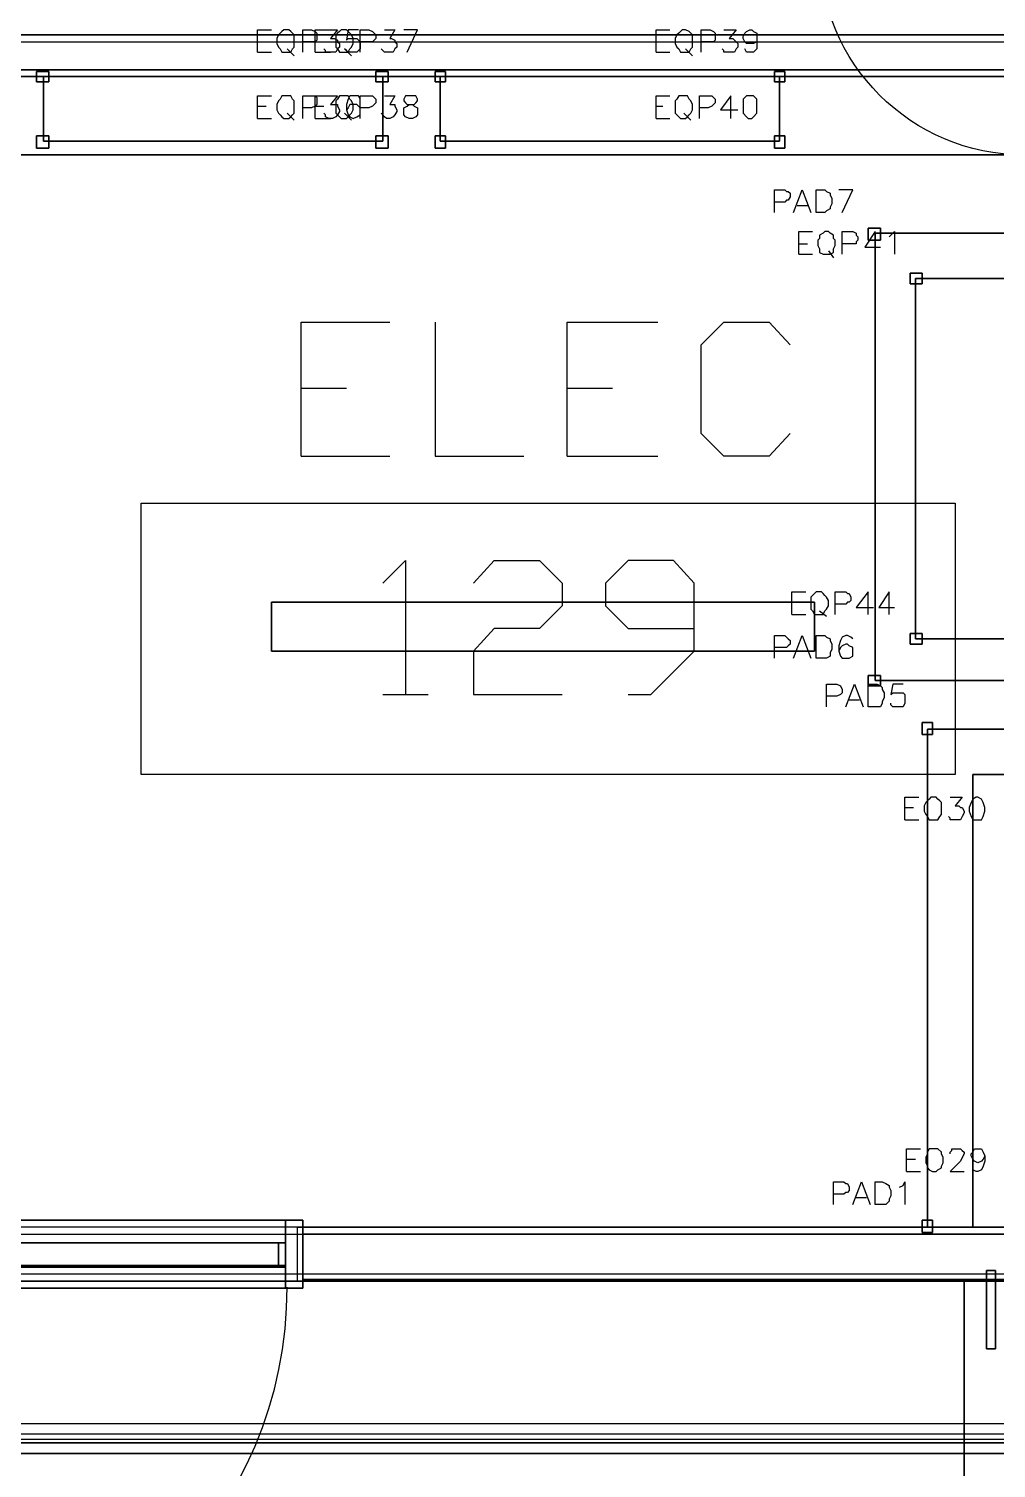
# Model space of a CAD drawing. Header units: metres. Extents: x 114 to 218, y 8 to 180.
# Drawn here: x 156.55 to 165.1, y 65.47 to 78.19 of the extents above; entities that cross this region are included whole.
import ezdxf

# ---------------------------------------------------------------- set-up
doc = ezdxf.new("R2010")
doc.units = ezdxf.units.M
doc.header["$MEASUREMENT"] = 0
for name, color, linetype in [('_Route', 7, 'Continuous'), ('A-2D-AREA-IDEN', 7, 'Continuous'), ('A-2D-DOOR', 7, 'Continuous'), ('A-2D-GLAZ', 7, 'Continuous'), ('A-2D-I-WALL', 7, 'Continuous'), ('A-3D-DOOR', 7, 'Continuous'), ('A-3D-DOOR-FRAM', 7, 'Continuous'), ('A-3D-GLAZ-CURT', 7, 'Continuous'), ('A-3D-I-WALL', 7, 'Continuous'), ('E-EQUIP', 7, 'Continuous'), ('E-EQUIP-PAD', 7, 'Continuous'), ('E-LIGHT', 7, 'Continuous'), ('E-LIGHT-CLRANCE', 7, 'Continuous'), ('E-TFP-EQUIP', 7, 'Continuous'), ('E-TFP-EQUIP PAD', 7, 'Continuous'), ('E-TFP-EQUIP-OPENING', 7, 'Continuous'), ('PL-DHWR-Pipe', 7, 'Continuous'), ('PL-DHWR-Pipe_Fitting-Insulation', 7, 'Continuous'), ('S-3D-FTNG', 7, 'Continuous'), ('S-3D-PILR', 7, 'Continuous')]:
    doc.layers.add(name, color=color, linetype=linetype)

msp = doc.modelspace()

# ---------------------------------------------------------------- linework, layer by layer
at = {"layer": '_Route', "color": 4, "true_color": 0x00ffff}
msp.add_lwpolyline([(193.461, 85.456), (193.461, 85.071), (169.312, 85.071), (169.312, 65.721), (150.623, 65.721), (150.623, 77.227), (141.179, 77.227), (140.84, 77.227), (130.581, 77.227), (130.242, 77.227), (126.489, 77.227)], dxfattribs=at)
msp.add_lwpolyline([(193.461, 85.456), (193.461, 85.071), (169.312, 85.071), (169.312, 65.721), (150.623, 65.721), (150.623, 77.227), (141.179, 77.227), (140.84, 77.227), (130.581, 77.227), (130.242, 77.227), (126.489, 77.227)], dxfattribs=at)
at = {"layer": 'A-2D-AREA-IDEN', "color": 9, "true_color": 0xbababa}
for points in [[(158.96, 74.412), (158.96, 75.596), (159.744, 75.596)], [(160.144, 75.596), (160.144, 74.412), (160.929, 74.412)], [(161.313, 74.412), (161.313, 75.596), (162.113, 75.596)], [(163.282, 74.612), (163.098, 74.412), (162.698, 74.412), (162.498, 74.612), (162.498, 75.396), (162.698, 75.596), (163.098, 75.596), (163.282, 75.396)], [(158.96, 75.012), (159.36, 75.012)], [(161.313, 75.012), (161.713, 75.012)], [(158.96, 74.412), (159.744, 74.412)], [(161.313, 74.412), (162.113, 74.412)], [(164.743, 73.996), (164.743, 71.597), (157.545, 71.597), (157.545, 73.996), (164.743, 73.996)], [(159.683, 73.289), (159.883, 73.489), (159.883, 72.304)], [(160.483, 73.289), (160.667, 73.489), (161.067, 73.489), (161.267, 73.289), (161.267, 73.089), (161.067, 72.889), (160.667, 72.889), (160.483, 72.689), (160.483, 72.304), (161.267, 72.304)], [(161.852, 72.304), (162.052, 72.304), (162.436, 72.689), (162.436, 73.289), (162.252, 73.489), (161.852, 73.489), (161.652, 73.289), (161.652, 73.089), (161.852, 72.889), (162.436, 72.889)], [(159.683, 72.304), (160.083, 72.304)]]:
    msp.add_lwpolyline(points, dxfattribs=at)
at = {"layer": 'A-2D-DOOR', "color": 9, "true_color": 0xbababa}
msp.add_lwpolyline([(158.821, 67.059), (158.821, 67.659), (158.975, 67.659), (158.975, 67.059), (158.821, 67.059)], dxfattribs=at)
msp.add_arc((155.23, 67.067), 3.607, 270, 0, dxfattribs=at)
at = {"layer": 'A-2D-GLAZ', "color": 9, "true_color": 0xbababa}
msp.add_lwpolyline([(165.097, 66.521), (165.097, 67.213), (165.02, 67.213), (165.02, 66.521), (165.097, 66.521)], dxfattribs=at)
at = {"layer": 'A-2D-I-WALL', "color": 9, "true_color": 0xbababa}
for points in [[(150.684, 78.072), (165.589, 78.072)], [(154.668, 77.826), (167.466, 77.826)], [(154.791, 77.765), (167.389, 77.765)], [(167.389, 67.598), (158.975, 67.598)], [(167.466, 67.536), (158.975, 67.536)], [(177.741, 67.182), (158.975, 67.182)], [(158.975, 67.121), (177.741, 67.121)]]:
    msp.add_lwpolyline(points, dxfattribs=at)
at = {"layer": 'A-3D-DOOR', "color": 31, "true_color": 0xffbf7f}
for points in [[(155.222, 67.059), (155.222, 67.059), (158.821, 67.059), (155.222, 67.059), (155.222, 67.244), (158.821, 67.244), (155.222, 67.244), (155.222, 67.244)], [(158.821, 67.059), (158.821, 67.244), (158.821, 67.059)], [(158.821, 67.244), (158.821, 67.244)], [(158.821, 67.244), (158.821, 67.244)], [(158.821, 67.059), (158.821, 67.059)], [(158.821, 67.059), (158.821, 67.059)]]:
    msp.add_lwpolyline(points, dxfattribs=at)
at = {"layer": 'A-3D-DOOR-FRAM', "color": 31, "true_color": 0xffbf7f}
for points in [[(155.222, 67.659), (155.068, 67.659), (158.975, 67.659), (158.821, 67.659), (155.222, 67.659)], [(158.821, 67.059), (158.821, 67.659), (158.821, 67.059)], [(158.821, 67.659), (158.821, 67.659)], [(158.821, 67.659), (158.821, 67.659)], [(158.975, 67.059), (158.975, 67.659), (158.975, 67.059)], [(158.975, 67.659), (158.975, 67.659)], [(158.975, 67.659), (158.975, 67.659)], [(155.222, 67.259), (155.284, 67.259), (155.284, 67.459), (155.222, 67.459), (158.821, 67.459), (158.76, 67.459), (155.284, 67.459), (155.284, 67.259), (158.76, 67.259), (158.821, 67.259), (155.222, 67.259), (155.222, 67.459), (155.222, 67.259)], [(158.76, 67.259), (158.76, 67.459)], [(158.76, 67.459), (158.76, 67.259)], [(158.76, 67.459), (158.76, 67.459)], [(158.821, 67.459), (158.821, 67.259)], [(158.821, 67.259), (158.821, 67.459)], [(158.821, 67.459), (158.821, 67.459)], [(158.821, 67.459), (158.821, 67.459)], [(158.76, 67.259), (158.76, 67.259)], [(158.76, 67.259), (158.76, 67.259)], [(158.821, 67.259), (158.821, 67.259)], [(155.222, 67.059), (158.821, 67.059), (158.975, 67.059), (155.068, 67.059), (155.222, 67.059)], [(158.821, 67.059), (158.821, 67.059)], [(158.821, 67.059), (158.821, 67.059)], [(158.975, 67.059), (158.975, 67.059)], [(158.975, 67.059), (158.975, 67.059)]]:
    msp.add_lwpolyline(points, dxfattribs=at)
at = {"layer": 'A-3D-GLAZ-CURT', "color": 131, "true_color": 0x7fffff}
for points in [[(165.097, 67.213), (165.02, 67.213), (165.02, 66.521), (165.02, 67.213), (165.097, 67.213)], [(165.097, 66.521), (165.02, 66.521), (165.097, 66.521), (165.097, 67.213), (165.097, 66.521)], [(165.02, 67.213), (165.02, 67.213)], [(165.02, 67.213), (165.02, 67.213)], [(165.097, 67.213), (165.097, 67.213)], [(165.097, 67.213), (165.097, 67.213)], [(165.02, 66.521), (165.02, 66.521)], [(165.02, 66.521), (165.02, 66.521)], [(165.097, 66.521), (165.097, 66.521)]]:
    msp.add_lwpolyline(points, dxfattribs=at)
at = {"layer": 'A-3D-I-WALL', "color": 42, "true_color": 0xdda500}
for points in [[(165.528, 78.134), (155.284, 78.134), (154.791, 78.134), (154.73, 78.134), (154.668, 78.134), (154.068, 78.134), (154.068, 78.072), (154.668, 78.072), (154.791, 78.072), (165.528, 78.072), (165.528, 78.134)], [(165.528, 78.134), (154.791, 78.134), (154.791, 77.765), (165.528, 77.765), (165.528, 78.057), (165.528, 78.134), (165.528, 78.057), (165.528, 77.765), (154.791, 77.765), (154.791, 78.134), (165.528, 78.134)], [(154.791, 77.826), (154.791, 77.765), (165.528, 77.765), (165.528, 77.826), (154.791, 77.826)], [(165.482, 67.536), (165.482, 67.598), (154.791, 67.598), (154.791, 67.536), (165.482, 67.536)], [(165.482, 67.598), (154.791, 67.598)], [(158.929, 67.121), (158.929, 67.598), (155.114, 67.598)], [(158.929, 67.121), (158.929, 67.598), (165.482, 67.598), (165.482, 67.121)], [(158.929, 67.598), (158.929, 67.598)], [(154.068, 67.182), (154.007, 67.182), (154.007, 67.121), (154.068, 67.121), (154.791, 67.121), (165.482, 67.121), (165.482, 67.182), (154.791, 67.182), (154.668, 67.182), (154.068, 67.182)], [(154.791, 67.121), (155.068, 67.121), (154.791, 67.121), (155.114, 67.121), (158.929, 67.121), (165.482, 67.121), (158.975, 67.121), (165.482, 67.121), (154.791, 67.121)], [(158.929, 67.121), (158.929, 67.121)], [(165.482, 67.136), (158.975, 67.136), (158.975, 67.121), (158.975, 67.136), (165.482, 67.136)], [(158.975, 67.136), (158.975, 67.136)], [(158.975, 67.121), (158.975, 67.121)], [(158.975, 67.121), (158.975, 67.121)], [(165.312, 67.121), (164.82, 67.121)], [(164.82, 67.121), (165.312, 67.121)], [(164.82, 58.953), (164.82, 67.121), (164.82, 58.953)], [(164.82, 67.121), (164.82, 67.121)]]:
    msp.add_lwpolyline(points, dxfattribs=at)
at = {"layer": 'E-EQUIP', "color": 6, "true_color": 0xff00ff}
for points in [[(156.683, 77.765), (159.683, 77.765), (156.683, 77.765)], [(156.683, 77.196), (159.683, 77.196), (159.683, 77.765), (159.683, 77.196), (156.683, 77.196)], [(156.683, 77.765), (156.683, 77.196), (156.683, 77.765)], [(156.683, 77.765), (156.683, 77.765)], [(159.683, 77.765), (159.683, 77.765)], [(159.683, 77.765), (159.683, 77.765)], [(163.19, 77.765), (160.19, 77.765), (160.19, 77.196), (160.19, 77.765), (163.19, 77.765)], [(160.19, 77.765), (160.19, 77.765)], [(160.19, 77.765), (160.19, 77.765)], [(163.19, 77.196), (163.19, 77.765), (163.19, 77.196)], [(163.19, 77.765), (163.19, 77.765)], [(163.19, 77.765), (163.19, 77.765)], [(156.683, 77.196), (156.683, 77.196)], [(156.683, 77.196), (156.683, 77.196)], [(159.683, 77.196), (159.683, 77.196)], [(159.683, 77.196), (159.683, 77.196)], [(163.19, 77.196), (160.19, 77.196), (163.19, 77.196)], [(160.19, 77.196), (160.19, 77.196)], [(160.19, 77.196), (160.19, 77.196)], [(163.19, 77.196), (163.19, 77.196)], [(164.39, 72.797), (164.39, 75.981), (166.789, 75.981), (166.789, 72.797), (166.789, 75.981), (164.39, 75.981), (164.39, 72.797)], [(164.39, 75.981), (164.39, 75.981)], [(164.39, 75.981), (164.39, 75.981)], [(164.39, 72.797), (164.39, 75.981), (166.789, 75.981), (166.789, 72.797), (166.789, 75.981), (166.789, 75.981), (164.39, 75.981), (164.39, 72.797)], [(164.39, 75.981), (164.39, 75.981)], [(164.39, 75.981), (164.39, 75.981)], [(166.789, 72.797), (164.39, 72.797), (166.789, 72.797)], [(164.39, 72.797), (164.39, 72.797)], [(164.39, 72.797), (164.39, 72.797)], [(166.789, 72.797), (164.39, 72.797), (166.789, 72.797)], [(164.39, 72.797), (164.39, 72.797)], [(164.39, 72.797), (164.39, 72.797)], [(164.897, 67.598), (164.897, 71.597), (167.389, 71.597), (167.389, 67.598), (167.389, 71.597), (164.897, 71.597), (164.897, 67.598)], [(164.897, 71.597), (164.897, 71.597)], [(164.897, 71.597), (164.897, 71.597)], [(167.389, 67.598), (164.897, 67.598), (167.389, 67.598)], [(164.897, 67.598), (164.897, 67.598)], [(164.897, 67.598), (164.897, 67.598)]]:
    msp.add_lwpolyline(points, dxfattribs=at)
at = {"layer": 'E-EQUIP-PAD', "color": 8, "true_color": 0x767676}
for points in [[(164.036, 72.427), (164.036, 76.381), (167.389, 76.381), (167.389, 72.427), (167.389, 76.381), (164.036, 76.381), (164.036, 72.427)], [(164.036, 76.381), (164.036, 76.381)], [(164.036, 76.381), (164.036, 76.381)], [(167.389, 72.427), (164.036, 72.427), (167.389, 72.427)], [(164.036, 72.427), (164.036, 72.427)], [(164.036, 72.427), (164.036, 72.427)], [(167.389, 67.598), (164.497, 67.598), (164.497, 71.997), (167.389, 71.997), (164.497, 71.997), (164.497, 67.598), (167.389, 67.598)], [(164.497, 71.997), (164.497, 71.997)], [(164.497, 71.997), (164.497, 71.997)], [(164.497, 67.598), (164.497, 67.598)], [(164.497, 67.598), (164.497, 67.598)]]:
    msp.add_lwpolyline(points, dxfattribs=at)
at = {"layer": 'E-LIGHT', "color": 5, "true_color": 0x0000ff}
for points in [[(158.698, 73.12), (163.497, 73.12), (163.497, 72.689), (158.698, 72.689), (163.497, 72.689), (163.497, 73.12), (158.698, 73.12)], [(158.698, 72.689), (158.698, 73.12), (158.698, 72.689)], [(158.698, 73.12), (158.698, 73.12)], [(158.698, 73.12), (158.698, 73.12)], [(163.497, 73.12), (163.497, 73.12)], [(163.497, 73.12), (163.497, 73.12)], [(158.698, 72.689), (158.698, 72.689)], [(158.698, 72.689), (158.698, 72.689)], [(163.497, 72.689), (163.497, 72.689)], [(163.497, 72.689), (163.497, 72.689)]]:
    msp.add_lwpolyline(points, dxfattribs=at)
at = {"layer": 'E-LIGHT-CLRANCE', "color": 150, "true_color": 0x007fff}
for points in [[(158.698, 73.12), (163.497, 73.12), (163.497, 72.689), (158.698, 72.689), (163.497, 72.689), (163.497, 73.12), (158.698, 73.12)], [(158.698, 72.689), (158.698, 73.12), (158.698, 72.689)], [(158.698, 73.12), (158.698, 73.12)], [(158.698, 73.12), (158.698, 73.12)], [(163.497, 73.12), (163.497, 73.12)], [(163.497, 73.12), (163.497, 73.12)], [(158.698, 72.689), (158.698, 72.689)], [(158.698, 72.689), (158.698, 72.689)], [(163.497, 72.689), (163.497, 72.689)], [(163.497, 72.689), (163.497, 72.689)]]:
    msp.add_lwpolyline(points, dxfattribs=at)
at = {"layer": 'E-TFP-EQUIP', "color": 6, "true_color": 0xff00ff}
for points in [[(158.575, 77.98), (158.575, 78.18), (158.698, 78.18)], [(158.806, 78.18), (158.791, 78.165), (158.775, 78.149), (158.76, 78.134), (158.744, 78.103), (158.744, 78.057), (158.76, 78.026), (158.775, 78.011), (158.791, 77.98), (158.806, 77.98), (158.852, 77.98), (158.868, 77.98), (158.883, 78.011), (158.898, 78.026), (158.898, 78.057), (158.898, 78.103), (158.898, 78.134), (158.883, 78.149), (158.868, 78.165), (158.852, 78.18), (158.806, 78.18)], [(158.975, 77.98), (158.975, 78.18), (159.052, 78.18), (159.083, 78.165), (159.098, 78.149), (159.098, 78.134), (159.098, 78.103), (159.098, 78.088), (159.083, 78.072), (159.052, 78.072), (158.975, 78.072)], [(159.083, 77.98), (159.083, 78.18), (159.221, 78.18)], [(159.175, 78.18), (159.283, 78.18), (159.221, 78.103), (159.252, 78.103), (159.283, 78.088), (159.283, 78.072), (159.298, 78.057), (159.298, 78.026), (159.283, 78.011), (159.267, 77.98), (159.237, 77.98), (159.206, 77.98), (159.175, 77.98), (159.175, 77.996), (159.16, 78.011)], [(159.314, 78.18), (159.298, 78.165), (159.283, 78.149), (159.267, 78.134), (159.267, 78.103), (159.267, 78.057), (159.267, 78.026), (159.283, 78.011), (159.298, 77.98), (159.314, 77.98), (159.36, 77.98), (159.375, 77.98), (159.391, 78.011), (159.406, 78.026), (159.421, 78.057), (159.421, 78.103), (159.406, 78.134), (159.391, 78.149), (159.375, 78.165), (159.36, 78.18), (159.314, 78.18)], [(159.467, 78.18), (159.375, 78.18), (159.36, 78.088), (159.375, 78.103), (159.406, 78.103), (159.421, 78.103), (159.452, 78.103), (159.483, 78.072), (159.483, 78.057), (159.483, 78.026), (159.483, 78.011), (159.452, 77.98), (159.421, 77.98), (159.406, 77.98), (159.375, 77.98), (159.36, 77.996), (159.344, 78.011)], [(159.483, 77.98), (159.483, 78.18), (159.56, 78.18), (159.59, 78.165), (159.606, 78.149), (159.621, 78.134), (159.621, 78.103), (159.606, 78.088), (159.59, 78.072), (159.56, 78.072), (159.483, 78.072)], [(159.698, 78.18), (159.79, 78.18), (159.744, 78.103), (159.76, 78.103), (159.79, 78.088), (159.79, 78.072), (159.806, 78.057), (159.806, 78.026), (159.79, 78.011), (159.775, 77.98), (159.744, 77.98), (159.714, 77.98), (159.698, 77.98), (159.683, 77.996), (159.667, 78.011)], [(159.898, 77.98), (159.99, 78.18), (159.867, 78.18)], [(162.098, 77.98), (162.098, 78.18), (162.221, 78.18)], [(162.328, 78.18), (162.313, 78.165), (162.298, 78.149), (162.282, 78.134), (162.267, 78.103), (162.267, 78.057), (162.282, 78.026), (162.298, 78.011), (162.313, 77.98), (162.328, 77.98), (162.359, 77.98), (162.39, 77.98), (162.405, 78.011), (162.421, 78.026), (162.421, 78.057), (162.421, 78.103), (162.421, 78.134), (162.405, 78.149), (162.39, 78.165), (162.359, 78.18), (162.328, 78.18)], [(162.498, 77.98), (162.498, 78.18), (162.575, 78.18), (162.605, 78.165), (162.621, 78.149), (162.621, 78.134), (162.621, 78.103), (162.621, 78.088), (162.605, 78.072), (162.575, 78.072), (162.498, 78.072)], [(162.698, 78.18), (162.805, 78.18), (162.744, 78.103), (162.775, 78.103), (162.79, 78.088), (162.805, 78.072), (162.821, 78.057), (162.821, 78.026), (162.805, 78.011), (162.79, 77.98), (162.759, 77.98), (162.728, 77.98), (162.698, 77.98), (162.698, 77.996), (162.682, 78.011)], [(162.99, 78.103), (162.99, 78.072), (162.959, 78.057), (162.944, 78.057), (162.928, 78.057), (162.898, 78.057), (162.882, 78.072), (162.867, 78.103), (162.867, 78.119), (162.882, 78.149), (162.898, 78.165), (162.928, 78.18), (162.944, 78.18), (162.959, 78.165), (162.99, 78.149), (162.99, 78.103), (162.99, 78.057), (162.99, 78.011), (162.959, 77.98), (162.944, 77.98), (162.913, 77.98), (162.898, 77.98), (162.882, 78.011)], [(158.575, 78.072), (158.652, 78.072)], [(158.575, 77.98), (158.698, 77.98)], [(158.837, 78.011), (158.898, 77.949)], [(159.083, 78.072), (159.16, 78.072)], [(159.083, 77.98), (159.221, 77.98)], [(159.344, 78.011), (159.406, 77.949)], [(162.098, 78.072), (162.175, 78.072)], [(162.098, 77.98), (162.221, 77.98)], [(162.359, 78.011), (162.421, 77.949)], [(156.729, 77.811), (156.622, 77.811), (156.622, 77.719), (156.622, 77.811), (156.729, 77.811)], [(156.622, 77.811), (156.622, 77.811)], [(156.622, 77.811), (156.622, 77.811)], [(156.729, 77.719), (156.729, 77.811), (156.729, 77.719)], [(156.729, 77.811), (156.729, 77.811)], [(156.729, 77.811), (156.729, 77.811)], [(159.729, 77.811), (159.621, 77.811), (159.621, 77.719), (159.621, 77.811), (159.729, 77.811)], [(159.621, 77.811), (159.621, 77.811)], [(159.621, 77.811), (159.621, 77.811)], [(159.729, 77.719), (159.729, 77.811), (159.729, 77.719)], [(159.729, 77.811), (159.729, 77.811)], [(159.729, 77.811), (159.729, 77.811)], [(160.237, 77.811), (160.144, 77.811), (160.144, 77.719), (160.144, 77.811), (160.237, 77.811)], [(160.144, 77.811), (160.144, 77.811)], [(160.144, 77.811), (160.144, 77.811)], [(160.237, 77.719), (160.237, 77.811), (160.237, 77.719)], [(160.237, 77.811), (160.237, 77.811)], [(160.237, 77.811), (160.237, 77.811)], [(163.236, 77.811), (163.144, 77.811), (163.144, 77.719), (163.144, 77.811), (163.236, 77.811)], [(163.144, 77.811), (163.144, 77.811)], [(163.144, 77.811), (163.144, 77.811)], [(163.236, 77.719), (163.236, 77.811), (163.236, 77.719)], [(163.236, 77.811), (163.236, 77.811)], [(163.236, 77.811), (163.236, 77.811)], [(156.729, 77.719), (156.622, 77.719), (156.729, 77.719)], [(156.622, 77.719), (156.622, 77.719)], [(156.622, 77.719), (156.622, 77.719)], [(156.729, 77.719), (156.729, 77.719)], [(159.729, 77.719), (159.621, 77.719), (159.729, 77.719)], [(159.621, 77.719), (159.621, 77.719)], [(159.621, 77.719), (159.621, 77.719)], [(159.729, 77.719), (159.729, 77.719)], [(160.237, 77.719), (160.144, 77.719), (160.237, 77.719)], [(160.144, 77.719), (160.144, 77.719)], [(160.144, 77.719), (160.144, 77.719)], [(160.237, 77.719), (160.237, 77.719)], [(163.236, 77.719), (163.144, 77.719), (163.236, 77.719)], [(163.144, 77.719), (163.144, 77.719)], [(163.144, 77.719), (163.144, 77.719)], [(163.236, 77.719), (163.236, 77.719)], [(158.575, 77.396), (158.575, 77.596), (158.698, 77.596)], [(158.575, 77.503), (158.652, 77.503)], [(158.806, 77.596), (158.791, 77.596), (158.775, 77.565), (158.76, 77.55), (158.744, 77.519), (158.744, 77.473), (158.76, 77.442), (158.775, 77.426), (158.791, 77.411), (158.806, 77.396), (158.852, 77.396), (158.868, 77.411), (158.883, 77.426), (158.898, 77.442), (158.898, 77.473), (158.898, 77.519), (158.898, 77.55), (158.883, 77.565), (158.868, 77.596), (158.852, 77.596), (158.806, 77.596)], [(158.975, 77.396), (158.975, 77.596), (159.052, 77.596), (159.083, 77.596), (159.098, 77.58), (159.098, 77.565), (159.098, 77.534), (159.098, 77.519), (159.083, 77.503), (159.052, 77.488), (158.975, 77.488)], [(159.083, 77.396), (159.083, 77.596), (159.221, 77.596)], [(159.083, 77.503), (159.16, 77.503)], [(159.175, 77.596), (159.283, 77.596), (159.221, 77.519), (159.252, 77.519), (159.283, 77.519), (159.283, 77.503), (159.298, 77.473), (159.298, 77.457), (159.283, 77.426), (159.267, 77.411), (159.237, 77.396), (159.206, 77.396), (159.175, 77.411), (159.175, 77.426), (159.16, 77.442)], [(159.314, 77.596), (159.298, 77.596), (159.283, 77.565), (159.267, 77.55), (159.267, 77.519), (159.267, 77.473), (159.267, 77.442), (159.283, 77.426), (159.298, 77.411), (159.314, 77.396), (159.36, 77.396), (159.375, 77.411), (159.391, 77.426), (159.406, 77.442), (159.421, 77.473), (159.421, 77.519), (159.406, 77.55), (159.391, 77.565), (159.375, 77.596), (159.36, 77.596), (159.314, 77.596)], [(159.483, 77.565), (159.467, 77.596), (159.437, 77.596), (159.421, 77.596), (159.391, 77.596), (159.375, 77.565), (159.36, 77.519), (159.36, 77.473), (159.375, 77.426), (159.391, 77.411), (159.421, 77.396), (159.452, 77.411), (159.483, 77.426), (159.483, 77.457), (159.483, 77.473), (159.483, 77.488), (159.452, 77.519), (159.421, 77.519), (159.391, 77.519), (159.375, 77.488), (159.36, 77.473)], [(159.483, 77.396), (159.483, 77.596), (159.56, 77.596), (159.59, 77.596), (159.606, 77.58), (159.621, 77.565), (159.621, 77.534), (159.606, 77.519), (159.59, 77.503), (159.56, 77.488), (159.483, 77.488)], [(159.698, 77.596), (159.79, 77.596), (159.744, 77.519), (159.76, 77.519), (159.79, 77.519), (159.79, 77.503), (159.806, 77.473), (159.806, 77.457), (159.79, 77.426), (159.775, 77.411), (159.744, 77.396), (159.714, 77.396), (159.698, 77.411), (159.683, 77.426), (159.667, 77.442)], [(159.914, 77.596), (159.883, 77.596), (159.867, 77.565), (159.867, 77.55), (159.883, 77.534), (159.898, 77.519), (159.944, 77.519), (159.96, 77.503), (159.99, 77.488), (159.99, 77.473), (159.99, 77.442), (159.99, 77.426), (159.975, 77.411), (159.944, 77.396), (159.914, 77.396), (159.883, 77.411), (159.867, 77.426), (159.867, 77.442), (159.867, 77.473), (159.867, 77.488), (159.898, 77.503), (159.914, 77.519), (159.96, 77.519), (159.975, 77.534), (159.99, 77.55), (159.99, 77.565), (159.975, 77.596), (159.944, 77.596), (159.914, 77.596)], [(162.098, 77.396), (162.098, 77.596), (162.221, 77.596)], [(162.098, 77.503), (162.159, 77.503)], [(162.313, 77.596), (162.298, 77.596), (162.282, 77.565), (162.267, 77.55), (162.267, 77.519), (162.267, 77.473), (162.267, 77.442), (162.282, 77.426), (162.298, 77.411), (162.313, 77.396), (162.359, 77.396), (162.375, 77.411), (162.39, 77.426), (162.405, 77.442), (162.421, 77.473), (162.421, 77.519), (162.405, 77.55), (162.39, 77.565), (162.375, 77.596), (162.359, 77.596), (162.313, 77.596)], [(162.482, 77.396), (162.482, 77.596), (162.559, 77.596), (162.59, 77.596), (162.605, 77.58), (162.621, 77.565), (162.621, 77.534), (162.605, 77.519), (162.59, 77.503), (162.559, 77.488), (162.482, 77.488)], [(162.759, 77.396), (162.759, 77.596), (162.667, 77.473), (162.821, 77.473)], [(162.913, 77.596), (162.898, 77.596), (162.867, 77.565), (162.867, 77.519), (162.867, 77.488), (162.867, 77.442), (162.898, 77.411), (162.913, 77.396), (162.944, 77.396), (162.959, 77.411), (162.99, 77.442), (162.99, 77.488), (162.99, 77.519), (162.99, 77.565), (162.959, 77.596), (162.944, 77.596), (162.913, 77.596)], [(158.575, 77.396), (158.698, 77.396)], [(158.837, 77.442), (158.898, 77.38)], [(159.083, 77.396), (159.221, 77.396)], [(159.344, 77.442), (159.406, 77.38)], [(162.098, 77.396), (162.221, 77.396)], [(162.344, 77.442), (162.405, 77.38)], [(156.729, 77.242), (156.622, 77.242), (156.622, 77.134), (156.622, 77.242), (156.729, 77.242)], [(156.622, 77.242), (156.622, 77.242)], [(156.622, 77.242), (156.622, 77.242)], [(156.729, 77.134), (156.729, 77.242), (156.729, 77.134)], [(156.729, 77.242), (156.729, 77.242)], [(156.729, 77.242), (156.729, 77.242)], [(159.729, 77.242), (159.621, 77.242), (159.621, 77.134), (159.621, 77.242), (159.729, 77.242)], [(159.621, 77.242), (159.621, 77.242)], [(159.621, 77.242), (159.621, 77.242)], [(159.729, 77.134), (159.729, 77.242), (159.729, 77.134)], [(159.729, 77.242), (159.729, 77.242)], [(159.729, 77.242), (159.729, 77.242)], [(160.237, 77.242), (160.144, 77.242), (160.144, 77.134), (160.144, 77.242), (160.237, 77.242)], [(160.144, 77.242), (160.144, 77.242)], [(160.144, 77.242), (160.144, 77.242)], [(160.237, 77.134), (160.237, 77.242), (160.237, 77.134)], [(160.237, 77.242), (160.237, 77.242)], [(160.237, 77.242), (160.237, 77.242)], [(163.236, 77.242), (163.144, 77.242), (163.144, 77.134), (163.144, 77.242), (163.236, 77.242)], [(163.144, 77.242), (163.144, 77.242)], [(163.144, 77.242), (163.144, 77.242)], [(163.236, 77.134), (163.236, 77.242), (163.236, 77.134)], [(163.236, 77.242), (163.236, 77.242)], [(163.236, 77.242), (163.236, 77.242)], [(156.729, 77.134), (156.622, 77.134), (156.729, 77.134)], [(156.622, 77.134), (156.622, 77.134)], [(156.622, 77.134), (156.622, 77.134)], [(156.729, 77.134), (156.729, 77.134)], [(159.729, 77.134), (159.621, 77.134), (159.729, 77.134)], [(159.621, 77.134), (159.621, 77.134)], [(159.621, 77.134), (159.621, 77.134)], [(159.729, 77.134), (159.729, 77.134)], [(160.237, 77.134), (160.144, 77.134), (160.237, 77.134)], [(160.144, 77.134), (160.144, 77.134)], [(160.144, 77.134), (160.144, 77.134)], [(160.237, 77.134), (160.237, 77.134)], [(163.236, 77.134), (163.144, 77.134), (163.236, 77.134)], [(163.144, 77.134), (163.144, 77.134)], [(163.144, 77.134), (163.144, 77.134)], [(163.236, 77.134), (163.236, 77.134)], [(163.359, 76.196), (163.359, 76.396), (163.482, 76.396)], [(163.59, 76.396), (163.574, 76.381), (163.544, 76.365), (163.544, 76.334), (163.528, 76.319), (163.528, 76.273), (163.544, 76.242), (163.544, 76.211), (163.574, 76.196), (163.59, 76.196), (163.621, 76.196), (163.636, 76.196), (163.667, 76.211), (163.667, 76.242), (163.682, 76.273), (163.682, 76.319), (163.667, 76.334), (163.667, 76.365), (163.636, 76.381), (163.621, 76.396), (163.59, 76.396)], [(163.744, 76.196), (163.744, 76.396), (163.836, 76.396), (163.867, 76.381), (163.867, 76.365), (163.882, 76.35), (163.882, 76.319), (163.867, 76.304), (163.867, 76.288), (163.836, 76.288), (163.744, 76.288)], [(164.036, 76.196), (164.036, 76.396), (163.944, 76.257), (164.082, 76.257)], [(164.159, 76.35), (164.174, 76.365), (164.205, 76.396), (164.205, 76.196)], [(163.359, 76.288), (163.436, 76.288)], [(163.621, 76.227), (163.667, 76.165)], [(163.359, 76.196), (163.482, 76.196)], [(164.451, 76.027), (164.343, 76.027), (164.343, 75.934), (164.343, 76.027), (164.451, 76.027)], [(164.343, 76.027), (164.343, 76.027)], [(164.343, 76.027), (164.343, 76.027)], [(164.451, 75.934), (164.451, 76.027), (164.451, 75.934)], [(164.451, 76.027), (164.451, 76.027)], [(164.451, 76.027), (164.451, 76.027)], [(164.451, 75.934), (164.343, 75.934), (164.451, 75.934)], [(164.343, 75.934), (164.343, 75.934)], [(164.343, 75.934), (164.343, 75.934)], [(164.451, 75.934), (164.451, 75.934)], [(163.297, 73.012), (163.297, 73.212), (163.421, 73.212)], [(163.513, 73.212), (163.497, 73.196), (163.482, 73.181), (163.467, 73.166), (163.467, 73.135), (163.467, 73.089), (163.467, 73.058), (163.482, 73.043), (163.497, 73.012), (163.513, 73.012), (163.559, 73.012), (163.574, 73.012), (163.59, 73.043), (163.605, 73.058), (163.621, 73.089), (163.621, 73.135), (163.605, 73.166), (163.59, 73.181), (163.574, 73.196), (163.559, 73.212), (163.513, 73.212)], [(163.682, 73.012), (163.682, 73.212), (163.774, 73.212), (163.79, 73.196), (163.805, 73.196), (163.82, 73.166), (163.82, 73.135), (163.805, 73.12), (163.79, 73.12), (163.774, 73.104), (163.682, 73.104)], [(163.974, 73.012), (163.974, 73.212), (163.867, 73.073), (164.02, 73.073)], [(164.159, 73.012), (164.159, 73.212), (164.067, 73.073), (164.205, 73.073)], [(163.297, 73.12), (163.374, 73.12)], [(163.544, 73.043), (163.605, 72.997)], [(163.297, 73.012), (163.421, 73.012)], [(164.451, 72.843), (164.343, 72.843), (164.343, 72.75), (164.343, 72.843), (164.451, 72.843)], [(164.343, 72.843), (164.343, 72.843)], [(164.343, 72.843), (164.343, 72.843)], [(164.451, 72.75), (164.451, 72.843), (164.451, 72.75)], [(164.451, 72.843), (164.451, 72.843)], [(164.451, 72.843), (164.451, 72.843)], [(164.451, 72.75), (164.343, 72.75), (164.451, 72.75)], [(164.343, 72.75), (164.343, 72.75)], [(164.343, 72.75), (164.343, 72.75)], [(164.451, 72.75), (164.451, 72.75)]]:
    msp.add_lwpolyline(points, dxfattribs=at)
at = {"layer": 'E-TFP-EQUIP PAD', "color": 8, "true_color": 0x767676}
for points in [[(163.144, 76.565), (163.144, 76.765), (163.236, 76.765), (163.251, 76.75), (163.267, 76.75), (163.282, 76.734), (163.282, 76.704), (163.267, 76.673), (163.251, 76.673), (163.236, 76.657), (163.144, 76.657)], [(163.313, 76.565), (163.39, 76.765), (163.467, 76.565)], [(163.513, 76.565), (163.513, 76.765), (163.59, 76.765), (163.605, 76.75), (163.636, 76.734), (163.636, 76.719), (163.651, 76.688), (163.651, 76.642), (163.636, 76.611), (163.636, 76.596), (163.605, 76.58), (163.59, 76.565), (163.513, 76.565)], [(163.744, 76.565), (163.836, 76.765), (163.713, 76.765)], [(163.344, 76.627), (163.436, 76.627)], [(164.082, 76.427), (163.974, 76.427), (163.974, 76.319), (163.974, 76.427), (164.082, 76.427)], [(163.974, 76.427), (163.974, 76.427)], [(163.974, 76.427), (163.974, 76.427)], [(164.082, 76.319), (164.082, 76.427), (164.082, 76.319)], [(164.082, 76.427), (164.082, 76.427)], [(164.082, 76.427), (164.082, 76.427)], [(164.082, 76.319), (163.974, 76.319), (164.082, 76.319)], [(163.974, 76.319), (163.974, 76.319)], [(163.974, 76.319), (163.974, 76.319)], [(164.082, 76.319), (164.082, 76.319)], [(163.144, 72.627), (163.144, 72.827), (163.236, 72.827), (163.251, 72.812), (163.267, 72.797), (163.282, 72.781), (163.282, 72.75), (163.267, 72.735), (163.251, 72.72), (163.236, 72.72), (163.144, 72.72)], [(163.313, 72.627), (163.39, 72.827), (163.467, 72.627)], [(163.513, 72.627), (163.513, 72.827), (163.59, 72.827), (163.605, 72.812), (163.636, 72.797), (163.636, 72.781), (163.651, 72.75), (163.651, 72.704), (163.636, 72.674), (163.636, 72.643), (163.605, 72.627), (163.59, 72.627), (163.513, 72.627)], [(163.836, 72.797), (163.82, 72.812), (163.79, 72.827), (163.774, 72.827), (163.744, 72.812), (163.728, 72.781), (163.713, 72.735), (163.713, 72.689), (163.728, 72.643), (163.744, 72.627), (163.774, 72.627), (163.79, 72.627), (163.805, 72.627), (163.836, 72.643), (163.836, 72.674), (163.836, 72.689), (163.836, 72.72), (163.805, 72.735), (163.79, 72.75), (163.774, 72.75), (163.744, 72.735), (163.728, 72.72), (163.713, 72.689)], [(163.344, 72.689), (163.436, 72.689)], [(163.605, 72.197), (163.605, 72.397), (163.697, 72.397), (163.728, 72.381), (163.744, 72.35), (163.744, 72.32), (163.728, 72.304), (163.697, 72.289), (163.605, 72.289)], [(163.774, 72.197), (163.851, 72.397), (163.928, 72.197)], [(164.082, 72.474), (163.974, 72.474), (163.974, 72.381), (163.974, 72.474), (164.082, 72.474)], [(163.974, 72.474), (163.974, 72.474)], [(163.974, 72.474), (163.974, 72.474)], [(163.974, 72.197), (163.974, 72.397), (164.051, 72.397), (164.082, 72.381), (164.097, 72.366), (164.097, 72.35), (164.113, 72.32), (164.113, 72.274), (164.097, 72.243), (164.097, 72.227), (164.082, 72.197), (164.051, 72.197), (163.974, 72.197)], [(164.082, 72.381), (163.974, 72.381), (164.082, 72.381)], [(163.974, 72.381), (163.974, 72.381)], [(163.974, 72.381), (163.974, 72.381)], [(164.082, 72.381), (164.082, 72.474), (164.082, 72.381)], [(164.082, 72.474), (164.082, 72.474)], [(164.082, 72.474), (164.082, 72.474)], [(164.082, 72.381), (164.082, 72.381)], [(164.282, 72.397), (164.19, 72.397), (164.174, 72.304), (164.19, 72.32), (164.22, 72.32), (164.251, 72.32), (164.282, 72.32), (164.297, 72.304), (164.297, 72.274), (164.297, 72.258), (164.297, 72.227), (164.282, 72.197), (164.251, 72.197), (164.22, 72.197), (164.19, 72.197), (164.174, 72.212), (164.174, 72.227)], [(163.805, 72.258), (163.897, 72.258)], [(164.543, 72.058), (164.451, 72.058), (164.451, 71.951), (164.451, 72.058), (164.543, 72.058)], [(164.451, 72.058), (164.451, 72.058)], [(164.451, 72.058), (164.451, 72.058)], [(164.543, 71.951), (164.543, 72.058), (164.543, 71.951)], [(164.543, 72.058), (164.543, 72.058)], [(164.543, 72.058), (164.543, 72.058)], [(164.543, 71.951), (164.451, 71.951), (164.543, 71.951)], [(164.451, 71.951), (164.451, 71.951)], [(164.451, 71.951), (164.451, 71.951)], [(164.543, 71.951), (164.543, 71.951)], [(163.667, 67.798), (163.667, 67.997), (163.759, 67.997), (163.774, 67.982), (163.79, 67.982), (163.805, 67.951), (163.805, 67.921), (163.79, 67.905), (163.774, 67.905), (163.759, 67.89), (163.667, 67.89)], [(163.836, 67.798), (163.913, 67.997), (163.99, 67.798)], [(164.036, 67.798), (164.036, 67.997), (164.097, 67.997), (164.128, 67.982), (164.159, 67.967), (164.159, 67.951), (164.174, 67.921), (164.174, 67.874), (164.159, 67.844), (164.159, 67.828), (164.128, 67.798), (164.097, 67.798), (164.036, 67.798)], [(164.251, 67.951), (164.282, 67.967), (164.297, 67.997), (164.297, 67.798)], [(163.867, 67.859), (163.959, 67.859)], [(164.543, 67.659), (164.451, 67.659), (164.451, 67.551), (164.451, 67.659), (164.543, 67.659)], [(164.451, 67.659), (164.451, 67.659)], [(164.451, 67.659), (164.451, 67.659)], [(164.543, 67.551), (164.451, 67.551), (164.543, 67.551)], [(164.451, 67.551), (164.451, 67.551)], [(164.451, 67.551), (164.451, 67.551)], [(164.543, 67.551), (164.543, 67.659), (164.543, 67.551)], [(164.543, 67.659), (164.543, 67.659)], [(164.543, 67.659), (164.543, 67.659)], [(164.543, 67.551), (164.543, 67.551)]]:
    msp.add_lwpolyline(points, dxfattribs=at)
at = {"layer": 'E-TFP-EQUIP-OPENING', "color": 213, "true_color": 0xc16edd}
for points in [[(164.297, 71.197), (164.297, 71.397), (164.42, 71.397)], [(164.528, 71.397), (164.513, 71.381), (164.497, 71.366), (164.482, 71.351), (164.467, 71.32), (164.467, 71.274), (164.482, 71.243), (164.497, 71.228), (164.513, 71.197), (164.528, 71.197), (164.574, 71.197), (164.59, 71.197), (164.605, 71.228), (164.62, 71.243), (164.62, 71.274), (164.62, 71.32), (164.62, 71.351), (164.605, 71.366), (164.59, 71.381), (164.574, 71.397), (164.528, 71.397)], [(164.697, 71.397), (164.805, 71.397), (164.743, 71.32), (164.774, 71.32), (164.79, 71.305), (164.805, 71.305), (164.82, 71.274), (164.82, 71.258), (164.805, 71.228), (164.79, 71.197), (164.759, 71.197), (164.728, 71.197), (164.697, 71.197), (164.697, 71.212), (164.682, 71.228)], [(164.928, 71.397), (164.897, 71.381), (164.882, 71.351), (164.866, 71.305), (164.866, 71.274), (164.882, 71.228), (164.897, 71.197), (164.928, 71.197), (164.943, 71.197), (164.974, 71.197), (164.989, 71.228), (165.005, 71.274), (165.005, 71.305), (164.989, 71.351), (164.974, 71.381), (164.943, 71.397), (164.928, 71.397)], [(164.297, 71.305), (164.374, 71.305)], [(164.297, 71.197), (164.42, 71.197)], [(164.313, 68.09), (164.313, 68.29), (164.436, 68.29)], [(164.313, 68.197), (164.39, 68.197)], [(164.543, 68.29), (164.513, 68.29), (164.497, 68.259), (164.497, 68.244), (164.482, 68.213), (164.482, 68.167), (164.497, 68.136), (164.497, 68.121), (164.513, 68.105), (164.543, 68.09), (164.574, 68.09), (164.59, 68.105), (164.62, 68.121), (164.62, 68.136), (164.636, 68.167), (164.636, 68.213), (164.62, 68.244), (164.62, 68.259), (164.59, 68.29), (164.574, 68.29), (164.543, 68.29)], [(164.697, 68.244), (164.697, 68.259), (164.713, 68.274), (164.713, 68.29), (164.743, 68.29), (164.774, 68.29), (164.79, 68.29), (164.805, 68.274), (164.82, 68.259), (164.82, 68.244), (164.805, 68.213), (164.79, 68.182), (164.697, 68.09), (164.82, 68.09)], [(165.005, 68.228), (164.989, 68.197), (164.974, 68.182), (164.943, 68.167), (164.913, 68.182), (164.897, 68.197), (164.882, 68.228), (164.882, 68.244), (164.897, 68.259), (164.913, 68.29), (164.943, 68.29), (164.974, 68.29), (164.989, 68.259), (165.005, 68.228), (165.005, 68.182), (164.989, 68.136), (164.974, 68.105), (164.943, 68.09), (164.928, 68.09), (164.897, 68.105), (164.897, 68.121)], [(164.313, 68.09), (164.436, 68.09)]]:
    msp.add_lwpolyline(points, dxfattribs=at)
at = {"layer": 'PL-DHWR-Pipe', "color": 30, "true_color": 0xff7f00}
for points in [[(169.281, 65.767), (150.654, 65.767)], [(169.281, 65.767), (150.654, 65.767)], [(169.281, 65.767), (150.654, 65.767)], [(169.281, 65.767), (150.654, 65.767)], [(169.281, 65.721), (150.654, 65.721)], [(169.281, 65.721), (169.281, 65.721), (150.654, 65.721)], [(169.281, 65.721), (150.654, 65.721)], [(169.281, 65.721), (169.281, 65.721), (150.654, 65.721)], [(169.281, 65.69), (150.654, 65.69)], [(150.654, 65.69), (169.281, 65.69)], [(169.281, 65.69), (150.654, 65.69)], [(150.654, 65.69), (169.281, 65.69)]]:
    msp.add_lwpolyline(points, dxfattribs=at)
at = {"layer": 'PL-DHWR-Pipe_Fitting-Insulation', "color": 7, "true_color": 0xfafafa}
for points in [[(169.281, 65.859), (150.654, 65.859)], [(169.281, 65.859), (150.654, 65.859)], [(169.281, 65.859), (150.654, 65.859)], [(169.281, 65.859), (150.654, 65.859)], [(169.281, 65.721), (150.654, 65.721)], [(169.281, 65.721), (169.281, 65.721), (150.654, 65.721)], [(169.281, 65.721), (150.654, 65.721)], [(169.281, 65.721), (169.281, 65.721), (150.654, 65.721)], [(169.281, 65.598), (150.654, 65.598)], [(150.654, 65.598), (169.281, 65.598)], [(169.281, 65.598), (150.654, 65.598)], [(150.654, 65.598), (169.281, 65.598)]]:
    msp.add_lwpolyline(points, dxfattribs=at)
at = {"layer": 'S-3D-FTNG', "color": 254, "true_color": 0xdcdcdc}
msp.add_lwpolyline([(167.143, 77.073), (153.346, 77.073), (153.346, 80.672), (167.143, 80.672), (167.143, 77.073), (167.143, 80.672), (153.346, 80.672), (153.346, 77.073), (167.143, 77.073)], dxfattribs=at)
at = {"layer": 'S-3D-PILR', "color": 8, "true_color": 0x808080}
msp.add_circle((165.351, 78.88), 1.807, dxfattribs=at)
msp.add_circle((165.351, 78.88), 1.807, dxfattribs=at)

doc.saveas('drawing.dxf')
